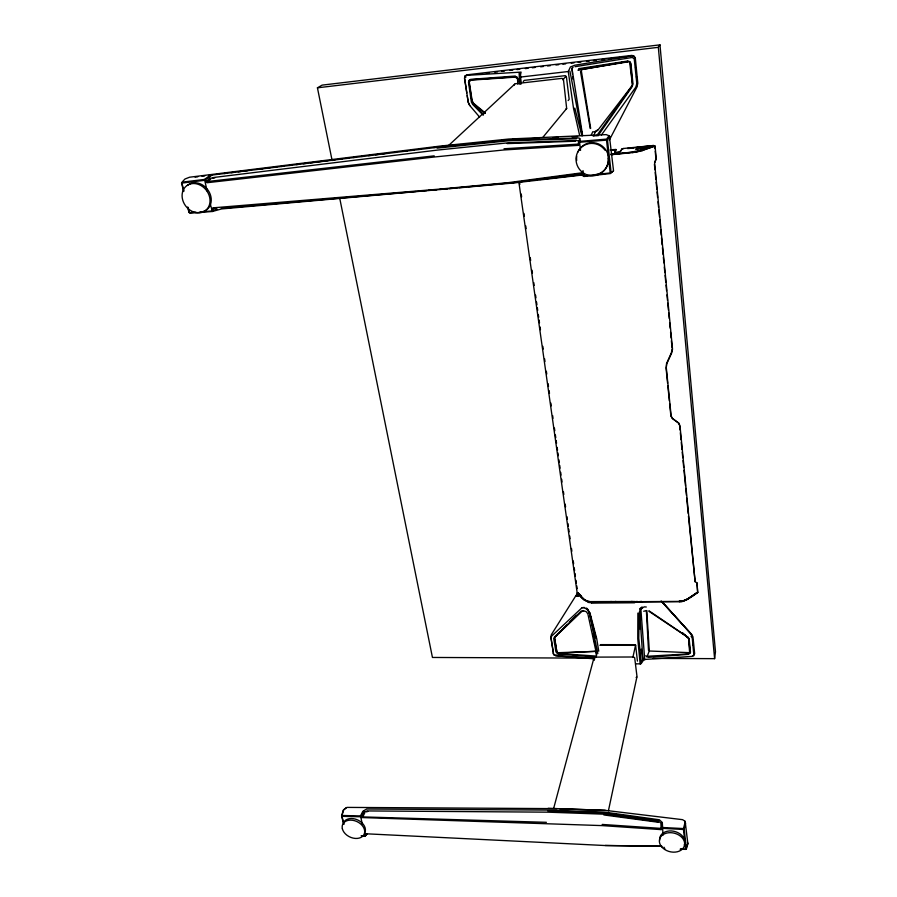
<?xml version="1.0" encoding="UTF-8"?>
<svg xmlns="http://www.w3.org/2000/svg" width="897" height="897" viewBox="0 0 897 897"><rect width="100%" height="100%" fill="white"/><g stroke="black" fill="none" stroke-linecap="round" stroke-linejoin="round"><path stroke-width="1.35" d="M637.879 613.1L637.756 638.776L640.133 663.858L640.682 664.094L641.546 661.952M663.018 835.141L662.322 822.482L659.34 819.768L604.163 812.065L548.213 810.069L366.682 809.016L362.825 811.325L360.482 815.922L362.399 824.455M661.156 829.624L661.829 829.153L661.65 823.603L659.138 821.798L604.589 814.207L548.022 812.166L367.131 810.944L363.991 812.435L361.401 817.548L602.022 825.599L661.156 829.624L660.91 824.164M641.792 149.855L642.387 150.528L655.068 146.032L656.256 159.027L654.597 162.873L672.526 349.09L671.741 352.813L666.785 363.733L666.269 367.456L671.147 416.051L672.526 418.518L678.872 423.137L679.993 425.84L695.119 581.648L688.459 516.179M611.844 154.62L632.699 152.58L632.688 151.862L642.33 149.9M653.151 658.398L714.606 658.656L715.481 651.749L659.968 44.85L322.113 85.125L317.437 87.816L332.125 160.563M579.709 141.378L606.563 139.113L609.063 135.761L606.17 134.617L508.834 139.024L440.169 146.076L189.57 177.214L184.995 178.996L182.013 182.147L204.505 179.434L208.227 176.698L213.363 174.904L437.702 147.243L507.601 140.033L578.778 137.981L580.213 138.766L579.574 142.309L580.55 150.393M579.193 144.193L579.44 141.02L576.457 140.594L508.162 142.825L437.478 150.079L213.957 177.449L209.797 178.548L205.761 181.856L207.005 182.73L434.204 157.02L503.789 149.978L578.397 145.359L579.193 144.193L579.428 139.551M636.511 86.46L636.937 84.206M517.008 77.445L514.923 76.806L470.835 79.766L469.4 80.573L469.064 82.356L472.024 101.91M594.812 658.858L555.826 655.864L554.211 654.552M609.242 140.235L636.971 86.987L637.812 83.264L635.334 58.283L634.269 56.163L631.88 55.401L466.911 74.832L464.949 76.066L464.489 78.286L466.788 92.929M640.85 608.928L644.685 659.194M608.413 810.81L636.993 676.54L634.684 657.77L633.585 656.996L594.162 657.12L553.707 808.219M578.397 145.359L578.52 141.905M470.97 79.766L469.647 80.708L469.299 82.266L472.36 102.034L473.336 103.772L485.075 113.403M672.178 349.045L671.304 352.936L666.505 363.666L666.269 367.456M632.923 657.153L635.592 645.1L634.796 644.674L600.777 644.629L599.925 645.369M685.577 823.009L684.176 829.097L686.384 848.921L687.876 843.842L685.14 821.204M687.438 599.532C687.45 598.602 682.225 602.907 679.253 601.663C685.319 600.923 692.394 596.404 697.664 592.267L696.991 582.871L694.816 581.514M542.82 137.398L566.669 108.503L563.451 79.385L562.094 78.353L515.147 83.746L448.545 145.549M579.63 135.357L573.564 108.604L568.272 71.513L570.425 66.95L574.921 65.189L631.667 55.939L633.977 56.522L635.177 58.619M648.823 146.57L644.416 148.285L635.681 149.149L648.823 146.57L646.928 148.05M509.025 183.223L581.604 173.581L582.927 174.366L583.297 173.031M554.503 638.148L557.037 652.926L554.581 637.419L581.536 611.709L583.33 610.891L586.077 611.552L587.838 613.783L596.74 655.023M687.45 844.279L685.801 849.381L680.218 849.224M577.376 593.982L577.892 593.175L577.287 595.709L576.02 595.563M593.836 135.873L595.171 132.016L597.738 130.368L631.768 86.101M687.349 599.23L697.283 592.446L686.967 599.342M514.261 85.137L514.586 84.251M649.092 651.424L647.23 656.279L688.313 653.891L689.67 653.352L690.118 652.097L688.672 638.664M689.67 653.352L688.571 638.171L682.404 632.755M523.231 81.627L524.218 80.382L565.099 75.673L566.478 77.243L569.169 99.32L568.149 100.554M655.214 151.189L655.931 158.96L654.597 162.873M591.157 135.312L592.76 131.747L595.171 132.016M361.76 816.36L362.758 816.909L364.698 813.018M578.969 142.298L606.529 140.134L610.184 172.93L583.622 175.969L583.016 175.767L583.308 174.388M610.319 149.788L615.97 149.474L614.647 151.885L618.336 152.479M615.97 149.474L614.703 152.322L616.676 152.669M200.02 211.871L211.995 211.008L212.892 210.683L212.421 209.046L213.15 207.835L439.608 189.11L508.532 182.607L581.727 172.841L582.927 174.366M635.805 147.523L653.644 145.493L623.381 148.498L622.092 148.88L620.623 151.29L617.955 152.098M464.949 76.066L466.575 75.359L521.101 72.108L520.361 75.46L521.392 83.87M622.092 148.88L619.782 152.142M637.431 661.111L635.592 645.1M610.7 154.733L639.763 151.324M714.606 658.656L658.331 47.328L659.968 44.85M609.758 136.512L607.46 139.876L611.115 172.661L613.548 170.867L609.355 135.626M361.233 835.769L365.202 835.993L367.176 833.672M598.624 134.842L632.172 86.617L632.99 83.948L630.916 63.429L629.873 61.658L627.777 61.018L578.655 68.677M596.875 135.503L631.97 86.045L632.441 83.948L630.479 63.609L629.593 61.904L632.396 84.127M601.371 135.055L635.928 87.02L636.814 83.466L634.246 58.899L632.284 57.464L575.011 66.714M365.875 835.589L365.572 834.602L366.873 833.795M641.299 608.132L640.346 609.186L642.241 607.695M641.59 601.416L638.821 601.685L641.96 601.663M562.755 79.799L566.074 76.211M587.378 609.758L584.182 607.426L582.018 607.706L551.565 636.175L551.038 638.204L553.617 654.126L555.086 655.371L594.52 658.566M364.238 811.023L360.527 816.763L341.981 816.337L343.988 824.298M554.907 636.993L556.869 635.031M558.831 633.058L566.669 625.175M569.606 622.226L576.457 615.331M639.595 608.884L642.106 606.921M576.659 595.081L578.161 596.045L576.188 595.182L551.386 634.605L550.859 636.836L553.337 653.139M572.443 73.745L571.95 68.318L573.105 67.309M641.972 660.887L645.616 659.385L692.148 656.38L693.897 655.662L694.648 653.599L692.966 636.825L691.744 634.527L661.145 600.99M584.407 600.16L577.22 593.197L577.758 592.76L577.22 593.175C581.29 596.987 585.057 602.795 591.437 602.01M595.115 601.663L592.995 602.38L588.578 601.842M577.791 592.951L584.676 599.981L591 602.01L679.175 601.394L685.443 600.34M470.118 80.921L471.149 80.136L515.461 77.131L517.479 78.824L517.95 84.352M206.321 180.779L207.588 181.497L210.672 179.187M465.352 77.467L466.003 76.985M576.636 595.204L578.599 593.825M565.872 109.042L566.669 108.503M697.944 592.379C693.134 595.698 684.534 602.425 679.22 601.181M643.934 659.407L641.433 663.186L638.765 638.283L639.202 612.83L640.357 609.455L643.698 607.067M595.148 131.354L597.48 130.043M365.572 834.602L366.144 834.277M692.473 655.886L693.112 655.539M688.335 653.599L689.614 652.915M346.107 807.816L343.282 810.271L341.589 815.934L343.607 823.894M615.768 601.394L615.118 601.708A3.835 2.13 -7.1 0 1 611.519 601.741L611.025 601.427M210.122 176.799L204.527 180.331L181.912 183.078L183.941 191.139M689.266 652.657L649.305 650.998L646.793 610.835M636.108 677.459L636.769 677.168M216.917 207.801L212.421 209.046M648.89 147.03L637.318 148.51M216.368 207.577L214.159 208.418L213.15 207.835M189.85 213.194L212.365 211.49L221.593 208.934L513.768 182.977L583.229 174.904M212.892 210.683L216.984 209.203M637.363 147.489L654.294 146.245L639.808 151.122M577.724 595.552L576.435 595.989M642.712 150.55L632.699 152.58M622.148 149.317L623.381 148.498M366.447 811.819L367.893 811.437M213.038 178.279L214.865 177.841M643.71 611.249L646.681 610.554M583.599 610.577L581.133 611.149L554.29 637.307L553.785 638.799L555.938 651.928L558.349 653.935L595.754 657.176M641.243 149.317L643.384 148.924M627.956 61.859L582.534 69.349L581.267 70.325L590.674 128.349M627.81 61.456L579.619 69.282L577.96 70.201L627.878 61.467L629.604 62.084M632.766 152.468L636.78 151.941M195.053 177.135L197.822 176.787M201.993 176.272L204.763 175.935M208.923 175.42L211.703 175.072M224.194 173.525L226.963 173.177M231.134 172.661L233.904 172.314M238.064 171.798L240.845 171.45M245.004 170.935L247.785 170.587M260.276 169.04L263.045 168.692M267.205 168.176L269.986 167.84M274.146 167.324L276.926 166.977M281.086 166.461L283.867 166.113M289.417 165.429L292.187 165.082M296.346 164.566L299.127 164.218M303.287 163.703L306.068 163.355M310.227 162.839L313.008 162.503M317.168 161.976L321.328 161.46M325.499 160.944L328.268 160.608M332.428 160.081L335.209 159.744M339.369 159.229L342.149 158.881M346.309 158.365L349.079 158.018M353.25 157.502L356.019 157.154M361.569 156.47L364.35 156.123M368.51 155.607L371.291 155.259M375.451 154.744L378.22 154.407M382.391 153.892L385.161 153.544M404.592 151.133L407.361 150.786M411.532 150.27L414.302 149.922M418.473 149.407L421.242 149.059M433.733 147.512L436.503 147.164M317.437 87.816L658.331 47.328M479.458 74.003L482.238 73.677M486.409 73.184L489.19 72.859M494.752 72.209L497.532 71.872M501.703 71.39L504.484 71.054M510.045 70.403L512.826 70.078M516.997 69.585L519.778 69.26M525.339 68.609L528.12 68.273M532.291 67.791L535.072 67.466M540.633 66.804L543.414 66.479M547.585 65.986L550.366 65.66M555.927 65.01L558.708 64.685M562.879 64.192L565.659 63.866M571.221 63.205L574.002 62.88M578.173 62.386L580.953 62.061M586.515 61.411L589.295 61.086M593.466 60.592L596.247 60.267M601.809 59.606L604.589 59.28M608.76 58.787L611.541 58.462M617.102 57.812L619.883 57.486M624.054 56.993L626.835 56.668M568.272 71.513L520.608 77.052L519.8 73.532M516.437 182.237L521.953 181.598M524.711 181.284L528.849 180.802M532.986 180.319L537.135 179.837M539.893 179.523L552.305 178.088M555.075 177.763L567.487 176.328M570.245 176.014L584.048 174.41M627.575 148.465L633.058 147.837M207.588 181.497L434.204 155.854M440.371 146.716L443.152 146.424M450.092 145.706L452.862 145.415M458.412 144.843L461.193 144.563M466.743 143.991L469.523 143.699M475.074 143.128L479.233 142.701M484.784 142.13L487.564 141.838M493.115 141.266L495.884 140.975M501.445 140.403L504.215 140.123M627.631 148.498L633.192 147.915M437.086 148.14L508.106 140.818L576.446 138.766M610.375 150.225L616.026 149.934M610.655 154.25L632.654 152.109M447.255 188.785L439.743 189.435M443.914 189.076L446.672 188.819M449.419 188.549L456.853 187.888M459.051 187.641L466.451 186.98M468.683 186.733L476.038 186.083M478.314 185.825L485.636 185.174M487.934 184.917L504.82 183.38M505.818 183.235L513.05 182.607M634.65 601.696L637.386 601.438M679.175 601.382L682.864 601.046M628.819 148.465L634.19 147.994M639.55 147.534L642.23 147.299M644.909 147.063L654.294 146.245M221.335 208.351L416.096 191.487M418.877 191.24L426.77 190.579M428.62 190.399L436.962 189.671M648.083 657.389L688.369 654.373L690.511 652.332L689.143 638.832L688.089 637.307L648.935 610.779M515.383 76.032L470.633 79.362L468.996 80.405L468.514 82.289L471.374 102.045L472.629 104.388L483.158 115.197M196.028 212.163L189.379 212.645L188.022 207.274M504.024 148.767L578.038 144.125M512.142 139.484L519.105 139.181M531.641 138.609L538.604 138.306M552.541 137.678L558.113 137.432M572.039 136.804L577.612 136.557M592.939 135.873L598.512 135.615M507.164 143.598L575.28 141.233M558.483 652.691L594.89 651.401L596.169 650.123L595.63 647.432M592.995 602.38L636.007 602.01M591.661 602.795L588.118 602.392M548.123 808.32L604.993 810.327L682.572 819.667L684.646 821.002L685.039 822.482L683.48 828.57L662.289 827.483M634.695 601.495L588.903 601.618M638.866 601.977L679.208 601.685M591.706 603.087L634.639 602.784M601.001 645.302L634.717 645.347M556.073 655.259L560.244 655.27M594.476 658.151L432.444 657.456L339.604 197.62M636.063 663.836L640.133 663.858M605.217 845.467L661.627 846.23M661.784 846.263L604.914 845.523L366.189 833.795M582.018 607.706L584.463 607.751M360.482 815.922L342.026 815.474L343.596 809.812L346.982 807.401L556.936 808.634M680.431 849.156L685.678 849.302L683.469 829.49L662.199 828.335L661.683 822.807M362.758 816.909L546.396 822.314M559.672 808.724L605.329 810.372M547.742 810.854L604.578 812.884L659.172 820.632M361.457 835.802L365.404 836.026L364.586 833.436M644.539 606.888L646.3 607.011M602.167 824.433L660.842 828.38M633.54 602.089L631.746 601.394M655.068 146.032L654.978 148.599M558.394 653.453L596.393 656.088L596.101 651.278L558.461 653.173L557.149 652.5M603.827 814.936L658.219 822.246M664.845 848.764L664.004 847.205M578.24 593.601L577.657 593.5L578.262 594.15M696.991 582.871L697.664 592.267M577.522 595.003L578.161 596.045M649.047 611.362L687.988 637.431M586.829 608.458L587.423 608.861M682.269 632.822L688.302 638.272M485.322 112.966L473.571 103.301L472.719 101.653M612.707 171.394L610.397 173.558L583.936 176.507L582.983 170.587M586.548 608.121L590.058 613.335L596.74 638.765L598.759 651.211M472.854 103.794L483.606 114.569M578.464 593.197L581.267 596.045M578.072 593.186C581.828 596.965 585.36 602.605 591.493 601.809L638.922 601.921M662.726 602.694L691.385 634.347L692.406 636.567M662.053 601.652L691.385 634.347M479.603 117.092L469.804 105.588L468.245 102.247L467.202 95.598M645.84 655.696L646.916 657.008M212.365 211.49L210.38 204.337M691.038 636.141L692.271 638.238L693.818 654.619M516.694 76.682L517.95 78.846M553.191 653.554L554.088 655.146M587.737 609.231L588.701 611.149M577.298 595.395L577.634 596.09M469.725 105.51L468.223 102.348L464.713 78.734M587.916 610.364L589.15 613.077M679.287 424.909L678.536 423.104L672.245 418.394L670.878 415.939L669.644 403.65M590.697 617.058L589.206 611.743L597.828 653.532M687.483 842.35L687.876 843.842M596.057 638.272L589.206 611.743L594.15 633.103M574.798 108.1L581.895 135.761M181.519 182.966L183.56 191.027M187.63 207.151L188.998 212.522M207.129 191.005L204.505 179.434M580.606 127.609L582.265 135.638M592.906 633.988L593.455 636.679M593.993 639.37L595.081 644.741M569.931 71.188L582.332 135.458M580.527 71.637L590.215 128.54M577.679 594.498L577.791 595.148M571.95 68.318L582.613 135.447M641.243 649.148L642.97 659.99L639.628 611.474L639.819 628.92M519.464 181.575L519.856 184.345M521.235 194.032L521.628 196.802M523.983 213.419L524.375 216.188M525.743 225.876L526.135 228.645M530.262 257.719L530.654 260.489M532.022 270.176L532.426 272.946M533.793 282.645L534.186 285.414M535.565 295.102L535.957 297.871M536.541 302.02L536.933 304.789M537.325 307.559L537.718 310.328M538.312 314.488L538.705 317.258M539.097 320.016L539.489 322.785M540.072 326.945L540.465 329.715M542.82 346.32L543.212 349.09M544.591 358.789L544.984 361.558M546.351 371.246L546.744 374.015M548.123 383.703L548.515 386.472M549.099 390.632L549.491 393.391M550.87 403.089L551.263 405.859M552.63 415.546L553.023 418.316M554.402 428.004L554.795 430.773M555.378 434.933L555.77 437.702M556.162 440.472L556.555 443.241M557.149 447.39L557.542 450.159M557.934 452.929L558.326 455.698M558.921 459.847L559.313 462.617M559.706 465.386L560.098 468.156M560.681 472.304L561.073 475.074M561.668 479.233L562.06 482.003M563.428 491.691L563.821 494.46M565.2 504.148L565.592 506.917M566.96 516.616L567.353 519.374M567.947 523.534L568.339 526.304M568.732 529.073L569.124 531.843M569.707 535.991L570.1 538.761M571.479 548.448L571.871 551.218M573.239 560.917L573.632 563.686M574.226 567.835L574.618 570.604M575.011 573.374L575.403 576.143M575.986 580.292L576.379 583.061M576.771 585.831L577.163 588.6M518.825 181.856L577.22 593.197M593.881 657.68L594.251 660.338M520.338 83.813L519.486 77.041L520.327 74.339L520.652 77.007M582.781 173.973L583.016 175.767M634.605 57.823L634.874 60.48M635.547 67.129L635.805 69.787M636.478 76.424L636.747 79.082M666.067 368.118L667.581 383.154M667.85 385.878L669.364 400.914M692.921 641.77L693.314 645.661M693.83 650.863L694.087 653.453M679.657 425.817L680.061 429.988M680.33 432.769L681.014 439.721M681.283 442.501L681.955 449.453M682.225 452.223L682.774 457.784M683.043 460.565L683.716 467.516M683.985 470.297L685.476 485.591M685.745 488.372L686.429 495.323M686.698 498.104L688.19 513.398M654.406 164.196L654.945 169.757M655.214 172.538L655.875 179.478M656.144 182.259L656.817 189.211M657.075 191.992L657.613 197.553M658.017 201.724L658.555 207.274M658.813 210.055L659.486 217.007M659.755 219.787L660.416 226.739M660.685 229.52L661.224 235.07M661.493 237.851L662.154 244.803M662.423 247.583L663.096 254.535M663.354 257.316L663.892 262.877M664.296 267.037L664.834 272.598M665.092 275.379L665.765 282.331M666.034 285.111L666.561 290.673M666.964 294.833L667.503 300.394M667.772 303.175L668.433 310.127M668.702 312.907L669.24 318.469M669.633 322.628L670.171 328.19M670.575 332.361L671.102 337.922M671.371 340.703L672.044 347.655M572.69 76.458L572.936 79.171M517.793 78.902L518.029 81.661M519.105 73.363L519.924 84.419M661.751 827.875L661.829 829.153M646.401 610.969L648.497 650.392M659.687 840.186A12.816 9.508 14.2 0 1 673.636 831.227A12.816 9.508 14.2 0 1 684.31 844.918M577.847 152.21A16.269 15.911 53.9 0 1 596.247 143.161A16.269 15.911 53.9 0 1 608.626 160.07A16.269 15.911 53.9 0 1 594.442 174.881M576.693 160.44A16.269 15.911 53.9 0 1 576.726 156.235M608.099 158.107A16.314 15.955 53.6 0 1 588.354 175.24A16.314 15.955 53.6 0 1 578.7 150.371A16.314 15.955 53.6 0 1 605.027 150.214M187.383 185.466A15.529 12.95 53 0 1 209.371 192.339A15.529 12.95 53 0 1 200.906 211.995M343.461 822.74A11.784 8.477 25.1 0 1 357.712 819.97A11.784 8.477 25.1 0 1 364.844 832.663M661.627 846.79A12.838 9.519 14.2 0 0 683.492 847.777A12.838 9.519 14.2 0 0 670.934 832.685A12.838 9.519 14.2 0 0 661.627 846.79M182.562 191.98A15.574 12.984 52.9 0 0 199.672 212.824A15.574 12.984 52.9 0 0 205.951 189.772A15.574 12.984 52.9 0 0 182.562 191.98M342.362 828.806A11.818 8.488 25.1 0 0 360.897 837.473A11.818 8.488 25.1 0 0 357.017 821.607A11.818 8.488 25.1 0 0 342.362 828.806"/></g></svg>
